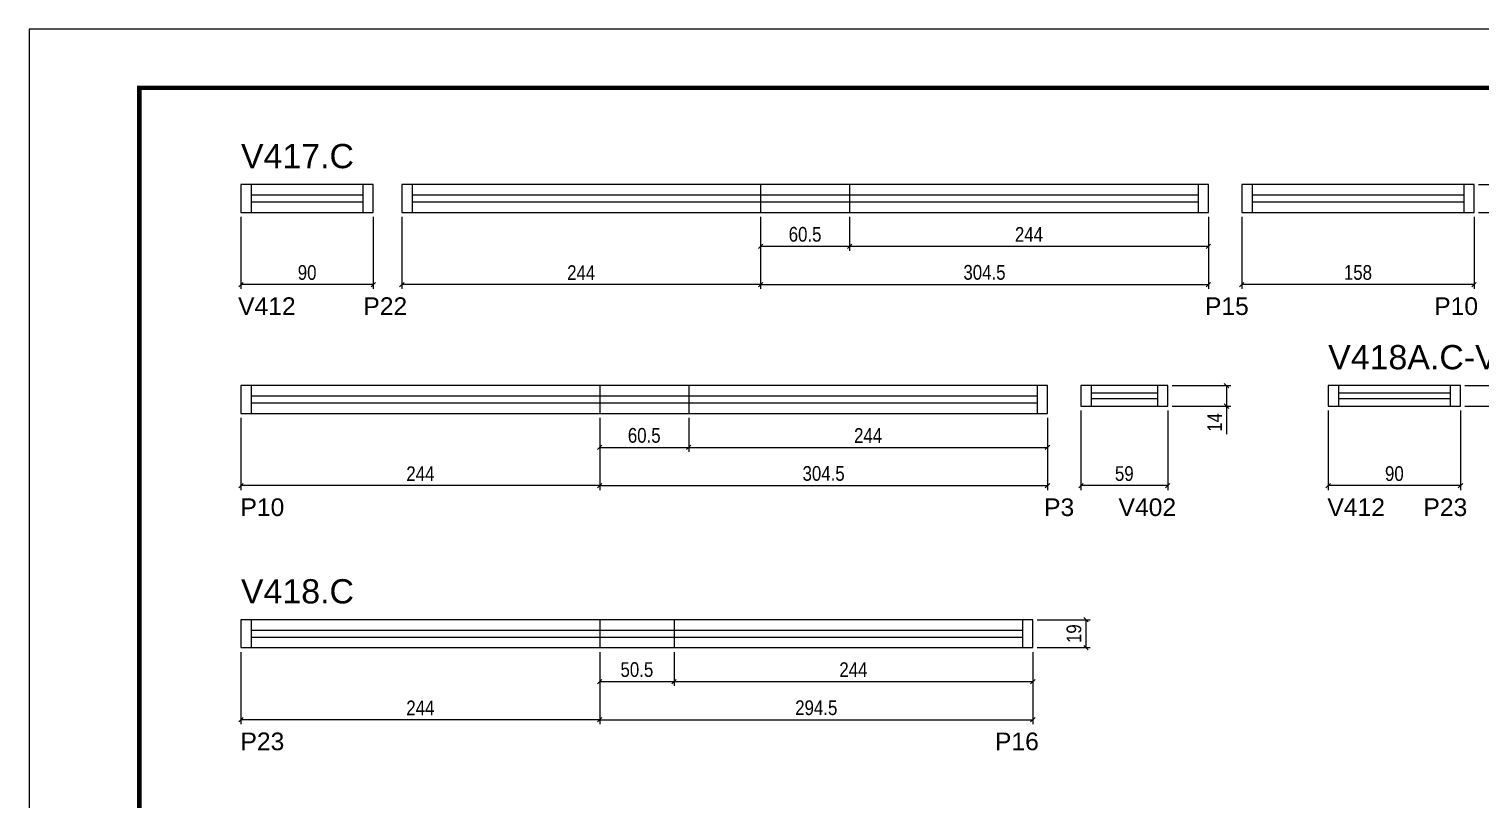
# Model space of a CAD drawing. Extents: x 3245 to 12416, y 917 to 10295.
# Drawn here: x 3245 to 4233, y 7186 to 7710 of the extents above; entities that cross this region are included whole.
import ezdxf

# ---------------------------------------------------------------- set-up
doc = ezdxf.new("R2010")
doc.units = 0
doc.linetypes.add('DASHED', pattern=[0.75, 0.5, -0.25])
for name, color, linetype in [('5', 5, 'Continuous'), ('COTA', 241, 'Continuous'), ('NOMENCLATURA', 7, 'Continuous'), ('Painéis', 200, 'Continuous'), ('SARR_2.2x7', 40, 'Continuous'), ('SARR_EDITAR', 141, 'Continuous')]:
    doc.layers.add(name, color=color, linetype=linetype)
doc.layers.add('Folhas', color=255, linetype='Continuous', lineweight=9)
doc.layers.add('SARRAFO DE PRESSAO', color=251, linetype='DASHED', lineweight=9)
doc.styles.add('COTA TECNICA', font='techl___.ttf', dxfattribs={"height": 10})
doc.styles.add('COTA TECNICA-50', font='techl___.ttf', dxfattribs={"height": 10})
doc.styles.get("Standard").update_dxf_attribs({"font": 'arial.ttf'})
doc.dimstyles.new('COTA PAINEL-50', dxfattribs={"dimtxt": 10, "dimasz": 3, "dimexe": 3, "dimexo": 3, "dimgap": 3, "dimtad": 1, "dimdec": 1, "dimzin": 12, "dimdsep": 46, "dimtxsty": 'COTA TECNICA-50', "dimblk1": 'OBLIQUE', "dimblk2": 'OBLIQUE', "dimsah": 1, "dimcen": 0.9, "dimclrd": 4, "dimclre": 4, "dimclrt": 240, "dimadec": 1, "dimazin": 3, "dimtfac": 1, "dimtdec": 1, "dimtmove": 0, "dimatfit": 3, "dimfxl": 1, "dimtolj": 1, "dimtzin": 12, "dimarcsym": 0})
doc.dimstyles.new('PAINEL', dxfattribs={"dimtxt": 10, "dimasz": 3, "dimexe": 3, "dimexo": 3, "dimgap": 3, "dimtad": 1, "dimdec": 1, "dimzin": 12, "dimdsep": 46, "dimtxsty": 'COTA TECNICA', "dimblk1": 'OBLIQUE', "dimblk2": 'OBLIQUE', "dimsah": 1, "dimcen": 0.9, "dimclrd": 4, "dimclre": 4, "dimclrt": 240, "dimadec": 1, "dimazin": 3, "dimtfac": 1, "dimtdec": 1, "dimtmove": 0, "dimatfit": 3, "dimfxl": 1, "dimtolj": 1, "dimtzin": 12, "dimarcsym": 0})

# ---------------------------------------------------------------- blocks, each defined once
blk = doc.blocks.new('9999999999')
at = {"layer": 'Folhas'}
blk.add_lwpolyline([(98138.98, 34190.21), (99623.98, 34190.21), (99623.98, 35240.21), (98138.98, 35240.21)], close=True, dxfattribs=at)
at = {"layer": 'Folhas', "color": 30, "const_width": 3}
blk.add_lwpolyline([(98213.98, 34230.21), (99583.98, 34230.21), (99583.98, 35200.21), (98213.98, 35200.21)], close=True, dxfattribs=at)
blk = doc.blocks.new('_Oblique')
at = {"color": 0, "linetype": 'ByBlock', "lineweight": -2}
blk.add_line((-0.5, -0.5), (0.5, 0.5), dxfattribs=at)
blk = doc.blocks.new('*D372')
at = {"layer": 'COTA', "color": 4, "linetype": 'ByBlock', "lineweight": -2, "transparency": 16777216}
for p, q in [((3389.45, 7582.41), (3389.45, 7533.35)), ((3479.45, 7582.41), (3479.45, 7533.35)), ((3479.45, 7536.35), (3389.45, 7536.35))]:
    blk.add_line(p, q, dxfattribs=at)
at = {"layer": 'Defpoints', "color": 0, "linetype": 'ByBlock', "transparency": 16777216}
for p in [(3389.45, 7585.41), (3479.45, 7585.41), (3389.45, 7536.35)]:
    blk.add_point(p, dxfattribs=at)
at = {"layer": 'COTA', "color": 4, "linetype": 'ByBlock', "lineweight": -2, "transparency": 16777216, "xscale": 3, "yscale": 3, "zscale": 3, "rotation": 180}
blk.add_blockref('_Oblique', (3389.45, 7536.35), dxfattribs=at)
at = {"layer": 'COTA', "color": 4, "linetype": 'ByBlock', "lineweight": -2, "transparency": 16777216, "xscale": 3, "yscale": 3, "zscale": 3}
blk.add_blockref('_Oblique', (3479.45, 7536.35), dxfattribs=at)
at = {"layer": 'COTA', "color": 240, "linetype": 'ByBlock', "transparency": 16777216, "insert": (3434.45, 7544.49), "char_height": 10, "attachment_point": 5, "style": 'COTA TECNICA-50'}
blk.add_mtext('\\A1;90', dxfattribs=at)
blk = doc.blocks.new('*D373')
at = {"layer": 'COTA', "color": 4, "linetype": 'ByBlock', "lineweight": -2, "transparency": 16777216}
for p, q in [((3498.84, 7582.41), (3498.84, 7533.35)), ((3742.84, 7582.41), (3742.84, 7533.35)), ((3742.84, 7536.35), (3498.84, 7536.35))]:
    blk.add_line(p, q, dxfattribs=at)
at = {"layer": 'Defpoints', "color": 0, "linetype": 'ByBlock', "transparency": 16777216}
for p in [(3498.84, 7585.41), (3742.84, 7585.41), (3498.84, 7536.35)]:
    blk.add_point(p, dxfattribs=at)
at = {"layer": 'COTA', "color": 4, "linetype": 'ByBlock', "lineweight": -2, "transparency": 16777216, "xscale": 3, "yscale": 3, "zscale": 3, "rotation": 180}
blk.add_blockref('_Oblique', (3498.84, 7536.35), dxfattribs=at)
at = {"layer": 'COTA', "color": 4, "linetype": 'ByBlock', "lineweight": -2, "transparency": 16777216, "xscale": 3, "yscale": 3, "zscale": 3}
blk.add_blockref('_Oblique', (3742.84, 7536.35), dxfattribs=at)
at = {"layer": 'COTA', "color": 240, "linetype": 'ByBlock', "transparency": 16777216, "insert": (3620.84, 7544.43), "char_height": 10, "attachment_point": 5, "style": 'COTA TECNICA-50'}
blk.add_mtext('\\A1;244', dxfattribs=at)
blk = doc.blocks.new('*D374')
at = {"layer": 'COTA', "color": 4, "linetype": 'ByBlock', "lineweight": -2, "transparency": 16777216}
for p, q in [((3742.84, 7582.41), (3742.84, 7533.35)), ((4047.34, 7582.41), (4047.34, 7533.35)), ((3742.84, 7536.35), (4047.34, 7536.35))]:
    blk.add_line(p, q, dxfattribs=at)
at = {"layer": 'Defpoints', "color": 0, "linetype": 'ByBlock', "transparency": 16777216}
for p in [(3742.84, 7585.41), (4047.34, 7585.41), (4047.34, 7536.35)]:
    blk.add_point(p, dxfattribs=at)
at = {"layer": 'COTA', "color": 4, "linetype": 'ByBlock', "lineweight": -2, "transparency": 16777216, "xscale": 3, "yscale": 3, "zscale": 3, "rotation": 180}
blk.add_blockref('_Oblique', (3742.84, 7536.35), dxfattribs=at)
at = {"layer": 'COTA', "color": 4, "linetype": 'ByBlock', "lineweight": -2, "transparency": 16777216, "xscale": 3, "yscale": 3, "zscale": 3}
blk.add_blockref('_Oblique', (4047.34, 7536.35), dxfattribs=at)
at = {"layer": 'COTA', "color": 240, "linetype": 'ByBlock', "transparency": 16777216, "insert": (3895.09, 7544.57), "char_height": 10, "attachment_point": 5, "style": 'COTA TECNICA-50'}
blk.add_mtext('\\A1;304.5', dxfattribs=at)
blk = doc.blocks.new('*D375')
at = {"layer": 'COTA', "color": 4, "linetype": 'ByBlock', "lineweight": -2, "transparency": 16777216}
for p, q in [((3742.84, 7582.41), (3742.84, 7559.35)), ((3803.34, 7582.41), (3803.34, 7559.35)), ((3742.84, 7562.35), (3803.34, 7562.35))]:
    blk.add_line(p, q, dxfattribs=at)
at = {"layer": 'Defpoints', "color": 0, "linetype": 'ByBlock', "transparency": 16777216}
for p in [(3742.84, 7585.41), (3803.34, 7585.41), (3803.34, 7562.35)]:
    blk.add_point(p, dxfattribs=at)
at = {"layer": 'COTA', "color": 4, "linetype": 'ByBlock', "lineweight": -2, "transparency": 16777216, "xscale": 3, "yscale": 3, "zscale": 3, "rotation": 180}
blk.add_blockref('_Oblique', (3742.84, 7562.35), dxfattribs=at)
at = {"layer": 'COTA', "color": 4, "linetype": 'ByBlock', "lineweight": -2, "transparency": 16777216, "xscale": 3, "yscale": 3, "zscale": 3}
blk.add_blockref('_Oblique', (3803.34, 7562.35), dxfattribs=at)
at = {"layer": 'COTA', "color": 240, "linetype": 'ByBlock', "transparency": 16777216, "insert": (3773.09, 7570.46), "char_height": 10, "attachment_point": 5, "style": 'COTA TECNICA-50'}
blk.add_mtext('\\A1;60.5', dxfattribs=at)
blk = doc.blocks.new('*D376')
at = {"layer": 'COTA', "color": 4, "linetype": 'ByBlock', "lineweight": -2, "transparency": 16777216}
for p, q in [((3803.34, 7582.41), (3803.34, 7559.35)), ((4047.34, 7582.41), (4047.34, 7559.35)), ((3803.34, 7562.35), (4047.34, 7562.35))]:
    blk.add_line(p, q, dxfattribs=at)
at = {"layer": 'Defpoints', "color": 0, "linetype": 'ByBlock', "transparency": 16777216}
for p in [(3803.34, 7585.41), (4047.34, 7585.41), (4047.34, 7562.35)]:
    blk.add_point(p, dxfattribs=at)
at = {"layer": 'COTA', "color": 4, "linetype": 'ByBlock', "lineweight": -2, "transparency": 16777216, "xscale": 3, "yscale": 3, "zscale": 3, "rotation": 180}
blk.add_blockref('_Oblique', (3803.34, 7562.35), dxfattribs=at)
at = {"layer": 'COTA', "color": 4, "linetype": 'ByBlock', "lineweight": -2, "transparency": 16777216, "xscale": 3, "yscale": 3, "zscale": 3}
blk.add_blockref('_Oblique', (4047.34, 7562.35), dxfattribs=at)
at = {"layer": 'COTA', "color": 240, "linetype": 'ByBlock', "transparency": 16777216, "insert": (3925.34, 7570.43), "char_height": 10, "attachment_point": 5, "style": 'COTA TECNICA-50'}
blk.add_mtext('\\A1;244', dxfattribs=at)
blk = doc.blocks.new('*D377')
at = {"layer": 'COTA', "color": 4, "linetype": 'ByBlock', "lineweight": -2, "transparency": 16777216}
for p, q in [((4070.06, 7582.41), (4070.06, 7533.35)), ((4228.06, 7582.41), (4228.06, 7533.35)), ((4228.06, 7536.35), (4070.06, 7536.35))]:
    blk.add_line(p, q, dxfattribs=at)
at = {"layer": 'Defpoints', "color": 0, "linetype": 'ByBlock', "transparency": 16777216}
for p in [(4070.06, 7585.41), (4228.06, 7585.41), (4070.06, 7536.35)]:
    blk.add_point(p, dxfattribs=at)
at = {"layer": 'COTA', "color": 4, "linetype": 'ByBlock', "lineweight": -2, "transparency": 16777216, "xscale": 3, "yscale": 3, "zscale": 3, "rotation": 180}
blk.add_blockref('_Oblique', (4070.06, 7536.35), dxfattribs=at)
at = {"layer": 'COTA', "color": 4, "linetype": 'ByBlock', "lineweight": -2, "transparency": 16777216, "xscale": 3, "yscale": 3, "zscale": 3}
blk.add_blockref('_Oblique', (4228.06, 7536.35), dxfattribs=at)
at = {"layer": 'COTA', "color": 240, "linetype": 'ByBlock', "transparency": 16777216, "insert": (4149.06, 7544.49), "char_height": 10, "attachment_point": 5, "style": 'COTA TECNICA-50'}
blk.add_mtext('\\A1;158', dxfattribs=at)
blk = doc.blocks.new('*D378')
at = {"layer": 'COTA', "color": 4, "linetype": 'ByBlock', "lineweight": -2, "transparency": 16777216}
for p, q in [((4231.06, 7604.41), (4271.09, 7604.41)), ((4268.09, 7604.41), (4268.09, 7585.41)), ((4231.06, 7585.41), (4271.09, 7585.41))]:
    blk.add_line(p, q, dxfattribs=at)
at = {"layer": 'Defpoints', "color": 0, "linetype": 'ByBlock', "transparency": 16777216}
for p in [(4228.06, 7604.41), (4228.06, 7585.41), (4268.09, 7585.41)]:
    blk.add_point(p, dxfattribs=at)
at = {"layer": 'COTA', "color": 4, "linetype": 'ByBlock', "lineweight": -2, "transparency": 16777216, "xscale": 3, "yscale": 3, "zscale": 3}
for p, rotation in [((4268.09, 7604.41), 90), ((4268.09, 7585.41), 270)]:
    blk.add_blockref('_Oblique', p, dxfattribs=dict(at, rotation=rotation))
at = {"layer": 'COTA', "color": 240, "linetype": 'ByBlock', "transparency": 16777216, "insert": (4260, 7594.91), "char_height": 10, "attachment_point": 5, "rotation": 90, "style": 'COTA TECNICA-50'}
blk.add_mtext('\\A1;19', dxfattribs=at)
blk = doc.blocks.new('*D380')
at = {"layer": 'COTA', "color": 4, "linetype": 'ByBlock', "lineweight": -2, "transparency": 16777216}
for p, q in [((3389.45, 7445.65), (3389.45, 7396.6)), ((3633.45, 7445.65), (3633.45, 7396.6)), ((3633.45, 7399.6), (3389.45, 7399.6))]:
    blk.add_line(p, q, dxfattribs=at)
at = {"layer": 'Defpoints', "color": 0, "linetype": 'ByBlock', "transparency": 16777216}
for p in [(3389.45, 7448.65), (3633.45, 7448.65), (3389.45, 7399.6)]:
    blk.add_point(p, dxfattribs=at)
at = {"layer": 'COTA', "color": 4, "linetype": 'ByBlock', "lineweight": -2, "transparency": 16777216, "xscale": 3, "yscale": 3, "zscale": 3, "rotation": 180}
blk.add_blockref('_Oblique', (3389.45, 7399.6), dxfattribs=at)
at = {"layer": 'COTA', "color": 4, "linetype": 'ByBlock', "lineweight": -2, "transparency": 16777216, "xscale": 3, "yscale": 3, "zscale": 3}
blk.add_blockref('_Oblique', (3633.45, 7399.6), dxfattribs=at)
at = {"layer": 'COTA', "color": 240, "linetype": 'ByBlock', "transparency": 16777216, "insert": (3511.45, 7407.67), "char_height": 10, "attachment_point": 5, "style": 'COTA TECNICA-50'}
blk.add_mtext('\\A1;244', dxfattribs=at)
blk = doc.blocks.new('*D381')
at = {"layer": 'COTA', "color": 4, "linetype": 'ByBlock', "lineweight": -2, "transparency": 16777216}
for p, q in [((3633.45, 7445.65), (3633.45, 7396.6)), ((3937.95, 7445.65), (3937.95, 7396.6)), ((3633.45, 7399.6), (3937.95, 7399.6))]:
    blk.add_line(p, q, dxfattribs=at)
at = {"layer": 'Defpoints', "color": 0, "linetype": 'ByBlock', "transparency": 16777216}
for p in [(3633.45, 7448.65), (3937.95, 7448.65), (3937.95, 7399.6)]:
    blk.add_point(p, dxfattribs=at)
at = {"layer": 'COTA', "color": 4, "linetype": 'ByBlock', "lineweight": -2, "transparency": 16777216, "xscale": 3, "yscale": 3, "zscale": 3, "rotation": 180}
blk.add_blockref('_Oblique', (3633.45, 7399.6), dxfattribs=at)
at = {"layer": 'COTA', "color": 4, "linetype": 'ByBlock', "lineweight": -2, "transparency": 16777216, "xscale": 3, "yscale": 3, "zscale": 3}
blk.add_blockref('_Oblique', (3937.95, 7399.6), dxfattribs=at)
at = {"layer": 'COTA', "color": 240, "linetype": 'ByBlock', "transparency": 16777216, "insert": (3785.7, 7407.82), "char_height": 10, "attachment_point": 5, "style": 'COTA TECNICA-50'}
blk.add_mtext('\\A1;304.5', dxfattribs=at)
blk = doc.blocks.new('*D382')
at = {"layer": 'COTA', "color": 4, "linetype": 'ByBlock', "lineweight": -2, "transparency": 16777216}
for p, q in [((3633.45, 7445.65), (3633.45, 7422.6)), ((3693.95, 7445.65), (3693.95, 7422.6)), ((3633.45, 7425.6), (3693.95, 7425.6))]:
    blk.add_line(p, q, dxfattribs=at)
at = {"layer": 'Defpoints', "color": 0, "linetype": 'ByBlock', "transparency": 16777216}
for p in [(3633.45, 7448.65), (3693.95, 7448.65), (3693.95, 7425.6)]:
    blk.add_point(p, dxfattribs=at)
at = {"layer": 'COTA', "color": 4, "linetype": 'ByBlock', "lineweight": -2, "transparency": 16777216, "xscale": 3, "yscale": 3, "zscale": 3, "rotation": 180}
blk.add_blockref('_Oblique', (3633.45, 7425.6), dxfattribs=at)
at = {"layer": 'COTA', "color": 4, "linetype": 'ByBlock', "lineweight": -2, "transparency": 16777216, "xscale": 3, "yscale": 3, "zscale": 3}
blk.add_blockref('_Oblique', (3693.95, 7425.6), dxfattribs=at)
at = {"layer": 'COTA', "color": 240, "linetype": 'ByBlock', "transparency": 16777216, "insert": (3663.7, 7433.71), "char_height": 10, "attachment_point": 5, "style": 'COTA TECNICA-50'}
blk.add_mtext('\\A1;60.5', dxfattribs=at)
blk = doc.blocks.new('*D383')
at = {"layer": 'COTA', "color": 4, "linetype": 'ByBlock', "lineweight": -2, "transparency": 16777216}
for p, q in [((3693.95, 7445.65), (3693.95, 7422.6)), ((3937.95, 7445.65), (3937.95, 7422.6)), ((3693.95, 7425.6), (3937.95, 7425.6))]:
    blk.add_line(p, q, dxfattribs=at)
at = {"layer": 'Defpoints', "color": 0, "linetype": 'ByBlock', "transparency": 16777216}
for p in [(3693.95, 7448.65), (3937.95, 7448.65), (3937.95, 7425.6)]:
    blk.add_point(p, dxfattribs=at)
at = {"layer": 'COTA', "color": 4, "linetype": 'ByBlock', "lineweight": -2, "transparency": 16777216, "xscale": 3, "yscale": 3, "zscale": 3, "rotation": 180}
blk.add_blockref('_Oblique', (3693.95, 7425.6), dxfattribs=at)
at = {"layer": 'COTA', "color": 4, "linetype": 'ByBlock', "lineweight": -2, "transparency": 16777216, "xscale": 3, "yscale": 3, "zscale": 3}
blk.add_blockref('_Oblique', (3937.95, 7425.6), dxfattribs=at)
at = {"layer": 'COTA', "color": 240, "linetype": 'ByBlock', "transparency": 16777216, "insert": (3815.95, 7433.67), "char_height": 10, "attachment_point": 5, "style": 'COTA TECNICA-50'}
blk.add_mtext('\\A1;244', dxfattribs=at)
blk = doc.blocks.new('*D384')
at = {"layer": 'COTA', "color": 4, "linetype": 'ByBlock', "lineweight": -2, "transparency": 16777216}
for p, q in [((3960.67, 7450.65), (3960.67, 7396.6)), ((4019.67, 7450.65), (4019.67, 7396.6)), ((4019.67, 7399.6), (3960.67, 7399.6))]:
    blk.add_line(p, q, dxfattribs=at)
at = {"layer": 'Defpoints', "color": 0, "linetype": 'ByBlock', "transparency": 16777216}
for p in [(3960.67, 7453.65), (4019.67, 7453.65), (3960.67, 7399.6)]:
    blk.add_point(p, dxfattribs=at)
at = {"layer": 'COTA', "color": 4, "linetype": 'ByBlock', "lineweight": -2, "transparency": 16777216, "xscale": 3, "yscale": 3, "zscale": 3, "rotation": 180}
blk.add_blockref('_Oblique', (3960.67, 7399.6), dxfattribs=at)
at = {"layer": 'COTA', "color": 4, "linetype": 'ByBlock', "lineweight": -2, "transparency": 16777216, "xscale": 3, "yscale": 3, "zscale": 3}
blk.add_blockref('_Oblique', (4019.67, 7399.6), dxfattribs=at)
at = {"layer": 'COTA', "color": 240, "linetype": 'ByBlock', "transparency": 16777216, "insert": (3990.17, 7407.74), "char_height": 10, "attachment_point": 5, "style": 'COTA TECNICA-50'}
blk.add_mtext('\\A1;59', dxfattribs=at)
blk = doc.blocks.new('*D385')
at = {"layer": 'COTA', "color": 4, "linetype": 'ByBlock', "lineweight": -2, "transparency": 16777216}
for p, q in [((4022.67, 7467.65), (4062.7, 7467.65)), ((4059.7, 7467.65), (4059.7, 7453.65)), ((4022.67, 7453.65), (4062.7, 7453.65)), ((4059.7, 7453.65), (4059.7, 7434.53))]:
    blk.add_line(p, q, dxfattribs=at)
at = {"layer": 'Defpoints', "color": 0, "linetype": 'ByBlock', "transparency": 16777216}
for p in [(4019.67, 7467.65), (4019.67, 7453.65), (4059.7, 7453.65)]:
    blk.add_point(p, dxfattribs=at)
at = {"layer": 'COTA', "color": 4, "linetype": 'ByBlock', "lineweight": -2, "transparency": 16777216, "xscale": 3, "yscale": 3, "zscale": 3}
for p, rotation in [((4059.7, 7467.65), 90), ((4059.7, 7453.65), 270)]:
    blk.add_blockref('_Oblique', p, dxfattribs=dict(at, rotation=rotation))
at = {"layer": 'COTA', "color": 240, "linetype": 'ByBlock', "transparency": 16777216, "insert": (4051.62, 7442.59), "char_height": 10, "attachment_point": 5, "rotation": 90, "style": 'COTA TECNICA-50'}
blk.add_mtext('\\A1;14', dxfattribs=at)
blk = doc.blocks.new('*D386')
at = {"layer": 'COTA', "color": 4, "linetype": 'ByBlock', "lineweight": -2, "transparency": 16777216}
for p, q in [((4128.82, 7450.65), (4128.82, 7396.6)), ((4218.82, 7450.65), (4218.82, 7396.6)), ((4218.82, 7399.6), (4128.82, 7399.6))]:
    blk.add_line(p, q, dxfattribs=at)
at = {"layer": 'Defpoints', "color": 0, "linetype": 'ByBlock', "transparency": 16777216}
for p in [(4128.82, 7453.65), (4218.82, 7453.65), (4128.82, 7399.6)]:
    blk.add_point(p, dxfattribs=at)
at = {"layer": 'COTA', "color": 4, "linetype": 'ByBlock', "lineweight": -2, "transparency": 16777216, "xscale": 3, "yscale": 3, "zscale": 3, "rotation": 180}
blk.add_blockref('_Oblique', (4128.82, 7399.6), dxfattribs=at)
at = {"layer": 'COTA', "color": 4, "linetype": 'ByBlock', "lineweight": -2, "transparency": 16777216, "xscale": 3, "yscale": 3, "zscale": 3}
blk.add_blockref('_Oblique', (4218.82, 7399.6), dxfattribs=at)
at = {"layer": 'COTA', "color": 240, "linetype": 'ByBlock', "transparency": 16777216, "insert": (4173.82, 7407.73), "char_height": 10, "attachment_point": 5, "style": 'COTA TECNICA-50'}
blk.add_mtext('\\A1;90', dxfattribs=at)
blk = doc.blocks.new('*D387')
at = {"layer": 'COTA', "color": 4, "linetype": 'ByBlock', "lineweight": -2, "transparency": 16777216}
for p, q in [((4221.82, 7467.65), (4261.85, 7467.65)), ((4258.85, 7467.65), (4258.85, 7453.65)), ((4221.82, 7453.65), (4261.85, 7453.65)), ((4258.85, 7453.65), (4258.85, 7434.53))]:
    blk.add_line(p, q, dxfattribs=at)
at = {"layer": 'Defpoints', "color": 0, "linetype": 'ByBlock', "transparency": 16777216}
for p in [(4218.82, 7467.65), (4218.82, 7453.65), (4258.85, 7453.65)]:
    blk.add_point(p, dxfattribs=at)
at = {"layer": 'COTA', "color": 4, "linetype": 'ByBlock', "lineweight": -2, "transparency": 16777216, "xscale": 3, "yscale": 3, "zscale": 3}
for p, rotation in [((4258.85, 7467.65), 90), ((4258.85, 7453.65), 270)]:
    blk.add_blockref('_Oblique', p, dxfattribs=dict(at, rotation=rotation))
at = {"layer": 'COTA', "color": 240, "linetype": 'ByBlock', "transparency": 16777216, "insert": (4250.78, 7442.59), "char_height": 10, "attachment_point": 5, "rotation": 90, "style": 'COTA TECNICA-50'}
blk.add_mtext('\\A1;14', dxfattribs=at)
blk = doc.blocks.new('*D390')
at = {"layer": 'COTA', "color": 4, "linetype": 'ByBlock', "lineweight": -2, "transparency": 16777216}
for p, q in [((3389.45, 7286.39), (3389.45, 7237.33)), ((3633.45, 7286.39), (3633.45, 7237.33)), ((3633.45, 7240.33), (3389.45, 7240.33))]:
    blk.add_line(p, q, dxfattribs=at)
at = {"layer": 'Defpoints', "color": 0, "linetype": 'ByBlock', "transparency": 16777216}
for p in [(3389.45, 7289.39), (3633.45, 7289.39), (3389.45, 7240.33)]:
    blk.add_point(p, dxfattribs=at)
at = {"layer": 'COTA', "color": 4, "linetype": 'ByBlock', "lineweight": -2, "transparency": 16777216, "xscale": 3, "yscale": 3, "zscale": 3, "rotation": 180}
blk.add_blockref('_Oblique', (3389.45, 7240.33), dxfattribs=at)
at = {"layer": 'COTA', "color": 4, "linetype": 'ByBlock', "lineweight": -2, "transparency": 16777216, "xscale": 3, "yscale": 3, "zscale": 3}
blk.add_blockref('_Oblique', (3633.45, 7240.33), dxfattribs=at)
at = {"layer": 'COTA', "color": 240, "linetype": 'ByBlock', "transparency": 16777216, "insert": (3511.45, 7248.41), "char_height": 10, "attachment_point": 5, "style": 'COTA TECNICA-50'}
blk.add_mtext('\\A1;244', dxfattribs=at)
blk = doc.blocks.new('*D391')
at = {"layer": 'COTA', "color": 4, "linetype": 'ByBlock', "lineweight": -2, "transparency": 16777216}
for p, q in [((3633.45, 7286.39), (3633.45, 7237.33)), ((3927.95, 7286.39), (3927.95, 7237.33)), ((3633.45, 7240.33), (3927.95, 7240.33))]:
    blk.add_line(p, q, dxfattribs=at)
at = {"layer": 'Defpoints', "color": 0, "linetype": 'ByBlock', "transparency": 16777216}
for p in [(3633.45, 7289.39), (3927.95, 7289.39), (3927.95, 7240.33)]:
    blk.add_point(p, dxfattribs=at)
at = {"layer": 'COTA', "color": 4, "linetype": 'ByBlock', "lineweight": -2, "transparency": 16777216, "xscale": 3, "yscale": 3, "zscale": 3, "rotation": 180}
blk.add_blockref('_Oblique', (3633.45, 7240.33), dxfattribs=at)
at = {"layer": 'COTA', "color": 4, "linetype": 'ByBlock', "lineweight": -2, "transparency": 16777216, "xscale": 3, "yscale": 3, "zscale": 3}
blk.add_blockref('_Oblique', (3927.95, 7240.33), dxfattribs=at)
at = {"layer": 'COTA', "color": 240, "linetype": 'ByBlock', "transparency": 16777216, "insert": (3780.7, 7248.47), "char_height": 10, "attachment_point": 5, "style": 'COTA TECNICA-50'}
blk.add_mtext('\\A1;294.5', dxfattribs=at)
blk = doc.blocks.new('*D392')
at = {"layer": 'COTA', "color": 4, "linetype": 'ByBlock', "lineweight": -2, "transparency": 16777216}
for p, q in [((3633.45, 7286.39), (3633.45, 7263.33)), ((3683.95, 7286.39), (3683.95, 7263.33)), ((3633.45, 7266.33), (3683.95, 7266.33))]:
    blk.add_line(p, q, dxfattribs=at)
at = {"layer": 'Defpoints', "color": 0, "linetype": 'ByBlock', "transparency": 16777216}
for p in [(3633.45, 7289.39), (3683.95, 7289.39), (3683.95, 7266.33)]:
    blk.add_point(p, dxfattribs=at)
at = {"layer": 'COTA', "color": 4, "linetype": 'ByBlock', "lineweight": -2, "transparency": 16777216, "xscale": 3, "yscale": 3, "zscale": 3, "rotation": 180}
blk.add_blockref('_Oblique', (3633.45, 7266.33), dxfattribs=at)
at = {"layer": 'COTA', "color": 4, "linetype": 'ByBlock', "lineweight": -2, "transparency": 16777216, "xscale": 3, "yscale": 3, "zscale": 3}
blk.add_blockref('_Oblique', (3683.95, 7266.33), dxfattribs=at)
at = {"layer": 'COTA', "color": 240, "linetype": 'ByBlock', "transparency": 16777216, "insert": (3658.7, 7274.44), "char_height": 10, "attachment_point": 5, "style": 'COTA TECNICA-50'}
blk.add_mtext('\\A1;50.5', dxfattribs=at)
blk = doc.blocks.new('*D393')
at = {"layer": 'COTA', "color": 4, "linetype": 'ByBlock', "lineweight": -2, "transparency": 16777216}
for p, q in [((3683.95, 7286.39), (3683.95, 7263.33)), ((3927.95, 7286.39), (3927.95, 7263.33)), ((3683.95, 7266.33), (3927.95, 7266.33))]:
    blk.add_line(p, q, dxfattribs=at)
at = {"layer": 'Defpoints', "color": 0, "linetype": 'ByBlock', "transparency": 16777216}
for p in [(3683.95, 7289.39), (3927.95, 7289.39), (3927.95, 7266.33)]:
    blk.add_point(p, dxfattribs=at)
at = {"layer": 'COTA', "color": 4, "linetype": 'ByBlock', "lineweight": -2, "transparency": 16777216, "xscale": 3, "yscale": 3, "zscale": 3, "rotation": 180}
blk.add_blockref('_Oblique', (3683.95, 7266.33), dxfattribs=at)
at = {"layer": 'COTA', "color": 4, "linetype": 'ByBlock', "lineweight": -2, "transparency": 16777216, "xscale": 3, "yscale": 3, "zscale": 3}
blk.add_blockref('_Oblique', (3927.95, 7266.33), dxfattribs=at)
at = {"layer": 'COTA', "color": 240, "linetype": 'ByBlock', "transparency": 16777216, "insert": (3805.95, 7274.4), "char_height": 10, "attachment_point": 5, "style": 'COTA TECNICA-50'}
blk.add_mtext('\\A1;244', dxfattribs=at)
blk = doc.blocks.new('*D394')
at = {"layer": 'COTA', "color": 4, "lineweight": -2, "transparency": 16777216}
for p, q in [((3930.95, 7308.39), (3967.07, 7308.39)), ((3964.07, 7308.39), (3964.07, 7289.39)), ((3930.95, 7289.39), (3967.07, 7289.39))]:
    blk.add_line(p, q, dxfattribs=at)
at = {"layer": 'Defpoints', "color": 0, "transparency": 16777216}
for p in [(3927.95, 7308.39), (3927.95, 7289.39), (3964.07, 7289.39)]:
    blk.add_point(p, dxfattribs=at)
at = {"layer": 'COTA', "color": 4, "lineweight": -2, "transparency": 16777216, "xscale": 3, "yscale": 3, "zscale": 3}
for p, rotation in [((3964.07, 7308.39), 90), ((3964.07, 7289.39), 270)]:
    blk.add_blockref('_Oblique', p, dxfattribs=dict(at, rotation=rotation))
at = {"layer": 'COTA', "color": 240, "transparency": 16777216, "insert": (3955.98, 7298.89), "char_height": 10, "attachment_point": 5, "rotation": 90, "style": 'COTA TECNICA'}
blk.add_mtext('\\A1;19', dxfattribs=at)

msp = doc.modelspace()

# ---------------------------------------------------------------- linework, layer by layer
at = {"layer": 'Painéis', "linetype": 'Continuous'}
for p, q in [((3742.84, 7604.41), (3742.84, 7585.41)), ((3803.34, 7604.41), (3803.34, 7585.41)), ((3633.45, 7467.65), (3633.45, 7448.65)), ((3693.95, 7467.65), (3693.95, 7448.65)), ((3633.45, 7308.39), (3633.45, 7289.39)), ((3683.95, 7308.39), (3683.95, 7289.39))]:
    msp.add_line(p, q, dxfattribs=at)
for points in [[(3479.45, 7604.41), (3389.45, 7604.41), (3389.45, 7585.41), (3479.45, 7585.41)], [(4047.34, 7604.41), (3498.84, 7604.41), (3498.84, 7585.41), (4047.34, 7585.41)], [(4228.06, 7604.41), (4070.06, 7604.41), (4070.06, 7585.41), (4228.06, 7585.41)], [(3937.95, 7467.65), (3389.45, 7467.65), (3389.45, 7448.65), (3937.95, 7448.65)], [(4019.67, 7467.65), (3960.67, 7467.65), (3960.67, 7453.65), (4019.67, 7453.65)], [(4218.82, 7467.65), (4128.82, 7467.65), (4128.82, 7453.65), (4218.82, 7453.65)], [(3927.95, 7308.39), (3389.45, 7308.39), (3389.45, 7289.39), (3927.95, 7289.39)]]:
    msp.add_lwpolyline(points, close=True, dxfattribs=at)
at = {"layer": 'SARR_2.2x7', "linetype": 'Continuous'}
for p, q in [((3396.45, 7604.41), (3396.45, 7585.41)), ((3472.45, 7604.41), (3472.45, 7585.41)), ((3505.84, 7604.41), (3505.84, 7585.41)), ((4040.34, 7604.41), (4040.34, 7585.41)), ((4077.06, 7604.41), (4077.06, 7585.41)), ((4221.06, 7604.41), (4221.06, 7585.41)), ((3396.45, 7597.41), (3472.45, 7597.41)), ((3505.84, 7597.41), (4040.34, 7597.41)), ((4077.06, 7597.41), (4221.06, 7597.41)), ((3472.45, 7592.41), (3396.45, 7592.41)), ((4040.34, 7592.41), (3505.84, 7592.41)), ((4221.06, 7592.41), (4077.06, 7592.41)), ((3396.45, 7467.65), (3396.45, 7448.65)), ((3930.95, 7467.65), (3930.95, 7448.65)), ((3967.67, 7467.65), (3967.67, 7453.65)), ((4012.67, 7467.65), (4012.67, 7453.65)), ((4135.82, 7467.65), (4135.82, 7453.65)), ((4211.82, 7467.65), (4211.82, 7453.65)), ((3396.45, 7460.65), (3930.95, 7460.65)), ((3930.95, 7455.65), (3396.45, 7455.65)), ((3396.45, 7308.39), (3396.45, 7289.39)), ((3920.95, 7308.39), (3920.95, 7289.39)), ((3396.45, 7301.39), (3920.95, 7301.39)), ((3920.95, 7296.39), (3396.45, 7296.39))]:
    msp.add_line(p, q, dxfattribs=at)
at = {"layer": 'SARR_EDITAR', "linetype": 'Continuous'}
for p, q in [((3967.67, 7462.65), (4012.67, 7462.65)), ((4012.67, 7458.65), (3967.67, 7458.65)), ((4135.82, 7462.65), (4211.82, 7462.65)), ((4211.82, 7458.65), (4135.82, 7458.65))]:
    msp.add_line(p, q, dxfattribs=at)

# ---------------------------------------------------------------- block references
at = {"layer": 'SARRAFO DE PRESSAO', "color": 6, "linetype": 'ByBlock'}
msp.add_blockref('9999999999', (-94893.63, -27530.07), dxfattribs=at)

# ---------------------------------------------------------------- texts
at = {"layer": '5', "linetype": 'Continuous'}
for s, rotation, p in [('V412', 359.99996, (3387.5, 7515.66)), ('P22', 359.99996, (3472.68, 7515.66)), ('P15', 359.99996, (4045.01, 7515.66)), ('P10', 359.99996, (4200.93, 7515.66)), ('P10', 359.99996, (3389.12, 7378.9)), ('P3', 359.99996, (3935.62, 7378.9)), ('V402', 359.99996, (3986.25, 7378.9)), ('V412', 0.00004, (4128.29, 7378.9)), ('P23', 0.00004, (4193.58, 7378.9)), ('P23', 359.99996, (3389.12, 7219.64)), ('P16', 359.99996, (3902.24, 7219.64))]:
    msp.add_text(s, height=12, rotation=rotation, dxfattribs=at).set_placement(p)
at = {"layer": 'NOMENCLATURA', "linetype": 'Continuous'}
for s, p in [('V417.C', (3389.45, 7615.48)), ('V418A.C-V424.C', (4128.82, 7478.72)), ('V418.C', (3389.45, 7319.46))]:
    msp.add_text(s, height=16.5, dxfattribs=at).set_placement(p)

# ---------------------------------------------------------------- dimensions: what is measured, and where the dimension line sits
at = {"layer": 'COTA', "linetype": 'ByBlock'}
for base, p1, p2, angle, picture, middle in [((4268.09, 7585.41), (4228.06, 7604.41), (4228.06, 7585.41), 90, '*D378', (4260, 7594.91)), ((3389.45, 7536.35), (3479.45, 7585.41), (3389.45, 7585.41), 180, '*D372', (3434.45, 7544.49)), ((3498.84, 7536.35), (3742.84, 7585.41), (3498.84, 7585.41), 180, '*D373', (3620.84, 7544.43)), ((4070.06, 7536.35), (4228.06, 7585.41), (4070.06, 7585.41), 180, '*D377', (4149.06, 7544.49)), ((4059.7, 7453.65), (4019.67, 7467.65), (4019.67, 7453.65), 90, '*D385', (4051.62, 7442.59)), ((4258.85, 7453.65), (4218.82, 7467.65), (4218.82, 7453.65), 90, '*D387', (4250.78, 7442.59)), ((3389.45, 7399.6), (3633.45, 7448.65), (3389.45, 7448.65), 180, '*D380', (3511.45, 7407.67)), ((3960.67, 7399.6), (4019.67, 7453.65), (3960.67, 7453.65), 180, '*D384', (3990.17, 7407.74)), ((4128.82, 7399.6), (4218.82, 7453.65), (4128.82, 7453.65), 180, '*D386', (4173.82, 7407.73)), ((3389.45, 7240.33), (3633.45, 7289.39), (3389.45, 7289.39), 180, '*D390', (3511.45, 7248.41))]:
    dim = msp.add_linear_dim(base=base, p1=p1, p2=p2, angle=angle, dimstyle='COTA PAINEL-50', override={"dimarcsym": 1}, dxfattribs=at)
    dim.commit()
    dim.dimension.update_dxf_attribs({"geometry": picture, "text_midpoint": middle})
for base, p1, p2, override, picture, middle in [((4047.34, 7536.35), (3742.84, 7585.41), (4047.34, 7585.41), {"dimarcsym": 1}, '*D374', (3895.09, 7544.57)), ((3803.34, 7562.35), (3742.84, 7585.41), (3803.34, 7585.41), {"dimarcsym": 1}, '*D375', (3773.09, 7570.46)), ((4047.34, 7562.35), (3803.34, 7585.41), (4047.34, 7585.41), {"dimtmove": 1, "dimarcsym": 1}, '*D376', (3925.34, 7570.43)), ((3937.95, 7399.6), (3633.45, 7448.65), (3937.95, 7448.65), {"dimarcsym": 1}, '*D381', (3785.7, 7407.82)), ((3693.95, 7425.6), (3633.45, 7448.65), (3693.95, 7448.65), {"dimarcsym": 1}, '*D382', (3663.7, 7433.71)), ((3937.95, 7425.6), (3693.95, 7448.65), (3937.95, 7448.65), {"dimtmove": 1, "dimarcsym": 1}, '*D383', (3815.95, 7433.67)), ((3927.95, 7240.33), (3633.45, 7289.39), (3927.95, 7289.39), {"dimarcsym": 1}, '*D391', (3780.7, 7248.47)), ((3683.95, 7266.33), (3633.45, 7289.39), (3683.95, 7289.39), {"dimarcsym": 1}, '*D392', (3658.7, 7274.44)), ((3927.95, 7266.33), (3683.95, 7289.39), (3927.95, 7289.39), {"dimtmove": 1, "dimarcsym": 1}, '*D393', (3805.95, 7274.4))]:
    dim = msp.add_linear_dim(base=base, p1=p1, p2=p2, dimstyle='COTA PAINEL-50', override=override, dxfattribs=at)
    dim.commit()
    dim.dimension.update_dxf_attribs({"geometry": picture, "text_midpoint": middle})
at = {"layer": 'COTA'}
dim = msp.add_linear_dim(base=(3964.07, 7289.39), p1=(3927.95, 7308.39), p2=(3927.95, 7289.39), angle=90, dimstyle='PAINEL', dxfattribs=at)
dim.commit()
dim.dimension.update_dxf_attribs({"geometry": '*D394', "text_midpoint": (3955.98, 7298.89)})

doc.saveas('drawing.dxf')
